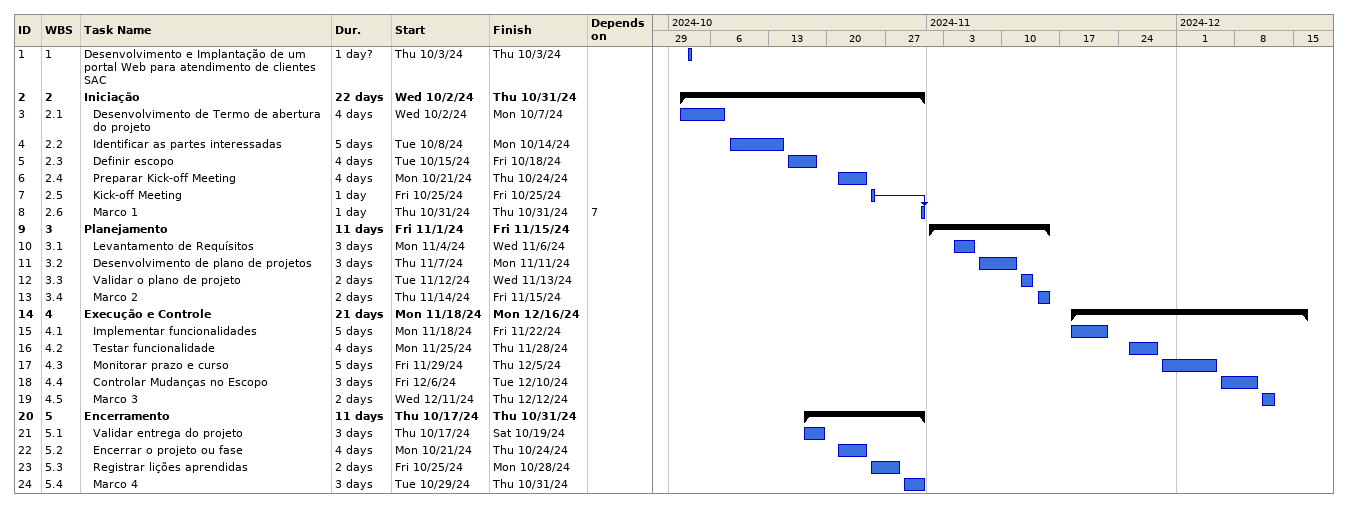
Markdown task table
| ID | WBS | Task | Duration | Start | Finish | Predecessors |
|---|---|---|---|---|---|---|
| 1 | 1 | Desenvolvimento e Implantação de um portal Web para atendimento de clientes SAC | 1d? | 2024-10-03 | 2024-10-03 |  |
| 2 | 2 | **Iniciação** | 22d | 2024-10-02 | 2024-10-31 |  |
| 3 | 2.1 | Desenvolvimento de Termo de abertura do projeto | 4d | 2024-10-02 | 2024-10-07 |  |
| 4 | 2.2 | Identificar as partes interessadas | 5d | 2024-10-08 | 2024-10-14 |  |
| 5 | 2.3 | Definir escopo | 4d | 2024-10-15 | 2024-10-18 |  |
| 6 | 2.4 | Preparar Kick-off Meeting | 4d | 2024-10-21 | 2024-10-24 |  |
| 7 | 2.5 | Kick-off Meeting | 1d | 2024-10-25 | 2024-10-25 |  |
| 8 | 2.6 | Marco 1 | 1d | 2024-10-31 | 2024-10-31 | 7 |
| 9 | 3 | **Planejamento** | 11d | 2024-11-01 | 2024-11-15 |  |
| 10 | 3.1 | Levantamento de Requísitos | 3d | 2024-11-04 | 2024-11-06 |  |
| 11 | 3.2 | Desenvolvimento de plano de projetos | 3d | 2024-11-07 | 2024-11-11 |  |
| 12 | 3.3 | Validar o plano de projeto | 2d | 2024-11-12 | 2024-11-13 |  |
| 13 | 3.4 | Marco 2 | 2d | 2024-11-14 | 2024-11-15 |  |
| 14 | 4 | **Execução e Controle** | 21d | 2024-11-18 | 2024-12-16 |  |
| 15 | 4.1 | Implementar funcionalidades | 5d | 2024-11-18 | 2024-11-22 |  |
| 16 | 4.2 | Testar funcionalidade | 4d | 2024-11-25 | 2024-11-28 |  |
| 17 | 4.3 | Monitorar prazo e curso | 5d | 2024-11-29 | 2024-12-05 |  |
| 18 | 4.4 | Controlar Mudanças no Escopo | 3d | 2024-12-06 | 2024-12-10 |  |
| 19 | 4.5 | Marco 3 | 2d | 2024-12-11 | 2024-12-12 |  |
| 20 | 5 | **Encerramento** | 11d | 2024-10-17 | 2024-10-31 |  |
| 21 | 5.1 | Validar entrega do projeto | 3d | 2024-10-17 | 2024-10-19 |  |
| 22 | 5.2 | Encerrar o projeto ou fase | 4d | 2024-10-21 | 2024-10-24 |  |
| 23 | 5.3 | Registrar lições aprendidas | 2d | 2024-10-25 | 2024-10-28 |  |
| 24 | 5.4 | Marco 4 | 3d | 2024-10-29 | 2024-10-31 |  |
